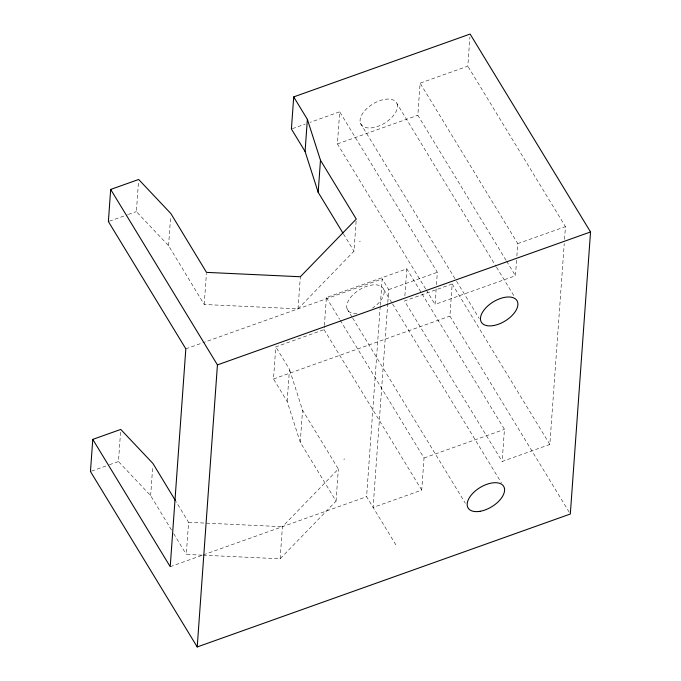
<?xml version="1.0" encoding="UTF-8"?>
<svg xmlns="http://www.w3.org/2000/svg" width="681" height="681" viewBox="0 0 681 681"><rect width="100%" height="100%" fill="white"/><g stroke="black" fill="none" stroke-linecap="round" stroke-linejoin="round"><path stroke-width="0.51" stroke-dasharray="3.4 2.55" d="M171.484 529.997L150.646 495.615L118.451 461.531L120.605 431.49M356.12 221.146L353.967 251.187L298.04 308.859L204.198 304.484L168.565 245.671L136.37 211.587L138.524 181.546M150.646 495.615L152.723 466.604M168.565 245.671L170.642 216.66M202.095 555.168L186.279 554.428L188.586 522.318L175.979 501.505M204.198 304.484L206.428 273.404M203.151 555.211L280.121 558.803L336.048 501.131L300.261 442.301L287.161 401.415L273.498 378.959L275.796 346.842L324.088 329.638L324.309 326.531M287.161 401.415L289.468 369.306L275.796 346.842M280.121 558.803L282.428 526.694L338.355 469.013L302.56 410.192L289.468 369.306M298.04 308.859L300.338 276.75M300.261 442.301L302.56 410.192M324.386 325.492L326.395 297.529L406.812 268.876L504.451 429.345L502.152 461.463L549.839 444.472L564.243 243.551M425.668 288.974L337.401 143.921L339.708 111.803L310.136 122.342M336.048 501.131L338.355 469.013M395.891 544.877L366.582 496.704L380.228 306.365M380.304 305.309L382.194 278.878L202.861 342.773M387.736 303.351L373.111 507.439L421.735 490.116L424.033 457.998L340.185 320.189M387.812 302.296L388.723 289.604L382.194 278.878M404.88 295.809L406.812 268.876M506.085 260.321L417.819 115.268L420.117 83.15L467.813 66.159L469.89 37.157M516.581 260.202L515.466 275.737L435.048 304.39L436.163 288.855M436.461 284.709L437.347 272.281L339.708 111.803M569.214 512.197L449.894 316.103L452.193 283.994L404.505 300.985L502.152 461.463M516.87 256.056L517.764 243.628L420.117 83.15M564.54 239.32L565.451 226.637L467.813 66.159M292.396 128.658L305.207 124.095M109.377 221.206L127.373 214.787M128.377 214.438L136.37 211.587M337.401 143.921L417.819 115.268M359.415 241.44L360.351 241.108M185.828 348.842L201.857 343.13M388.723 289.604L437.347 272.281M517.764 243.628L565.451 226.637M273.498 378.959L449.894 316.103M91.467 471.15L108.458 465.089M109.454 464.731L118.451 461.531M343.803 459.275L344.739 458.943M424.033 457.998L504.451 429.345M170.216 566.677L202.274 555.253M203.279 554.896L366.582 496.704M188.586 522.318L282.428 526.694M506.638 261.232L515.466 275.737M397.066 103.776A20.822 11.245 -31.3 0 1 373.035 127.662A20.822 11.245 -31.3 0 1 366.191 109.164A20.822 11.245 -31.3 0 1 397.066 103.776L495.947 266.28M496.5 267.182L514.172 296.235M360.462 123.295L456.023 280.351M456.576 281.262L479.228 318.478M452.193 283.994L549.839 444.472M426.221 289.885L435.048 304.39M383.752 289.493L392.035 303.113M392.588 304.024L501.412 482.863M343.505 233.992L353.967 251.187M347.148 309.021L352.12 317.184M352.673 318.095L465.361 503.293M326.395 297.529L339.632 319.287M324.088 329.638L421.735 490.116M173.672 533.615L186.279 554.428M356.997 313.703A20.822 11.245 -31.3 0 1 351.209 296.686A20.822 11.245 -31.3 0 1 380.628 286.029A20.822 11.245 -31.3 0 1 372.524 308.076"/><path stroke-width="1.02" d="M175.426 500.603L152.953 463.497L120.758 429.422L92.769 439.39L90.462 471.499L197.218 646.95L570.32 514.019L590.538 231.957L470.111 34.05L293.715 96.898L291.408 129.015L305.079 151.471L318.18 192.357L342.952 233.081M293.715 96.898L307.378 119.362L320.479 160.248L356.274 219.069L300.338 276.75L206.505 272.374L170.863 213.553L138.669 179.478L110.68 189.446L108.381 221.555L185.828 348.842L170.216 566.677L92.769 439.39M197.218 646.95L217.435 364.897L110.68 189.446M305.079 151.471L307.378 119.362M318.18 192.357L320.479 160.248M217.435 364.897L590.538 231.957M480.139 511.295A20.822 11.245 -31.3 0 0 504.178 487.409A20.822 11.245 -31.3 0 0 473.295 492.797A20.822 11.245 -31.3 0 0 480.139 511.295M493.453 325.578A20.822 11.245 -31.3 0 0 517.483 301.683A20.822 11.245 -31.3 0 0 486.609 307.071A20.822 11.245 -31.3 0 0 493.453 325.578"/></g></svg>
